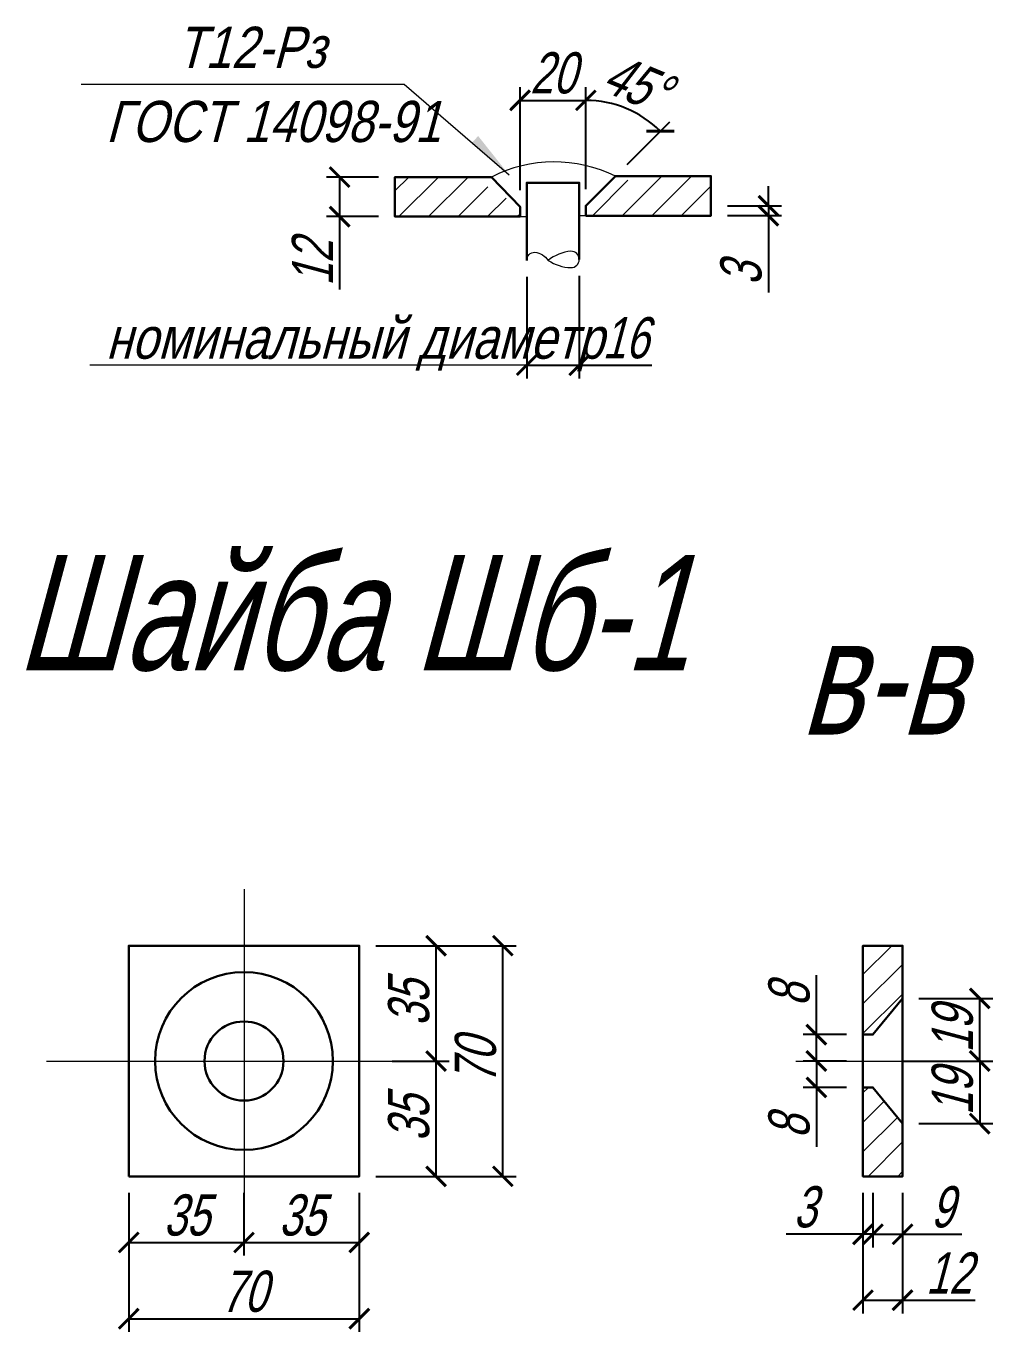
# Model space of a CAD drawing. Header units: millimetres. Extents: x 5929542 to 6152618, y 10240044 to 10382466.
# Drawn here: x 6143232.7 to 6143526.3, y 10278716.6 to 10279112.9 of the extents above; entities that cross this region are included whole.
import ezdxf
from ezdxf.enums import TextEntityAlignment as Align

# ---------------------------------------------------------------- set-up
doc = ezdxf.new("R2010")
doc.units = ezdxf.units.MM
doc.header["$PDMODE"] = 35
doc.linetypes.add('осевая', pattern=[50.8, 31.75, -6.35, 6.35, -6.35])
doc.layers.get('Defpoints').update_dxf_attribs({"color": 253})
for name, color, linetype, lineweight in [('Оси', 6, 'осевая', 9), ('Основная', 7, 'Continuous', 30), ('Построения', 7, 'Continuous', 13), ('Размеры', 172, 'Continuous', 13), ('Текст', 134, 'Continuous', 13)]:
    doc.layers.add(name, color=color, linetype=linetype, lineweight=lineweight)
doc.styles.add('GOST 2.304', font='mipgost.ttf', dxfattribs={"width": 0.75, "oblique": 15})
doc.dimstyles.new('1k100', dxfattribs={"dimscale": 100, "dimtxt": 2.5, "dimasz": 1.2, "dimexe": 0.8, "dimexo": 1, "dimgap": 0.4, "dimtad": 1, "dimdec": 0, "dimtxsty": 'GOST 2.304', "dimblk": 'ARCHTICK', "dimcen": 2.5, "dimadec": 0, "dimazin": 0, "dimtfac": 1, "dimtdec": 0, "dimtmove": 0, "dimatfit": 3, "dimfxl": 1.25, "dimarcsym": 0})
pattern_1 = [(45, (5773576.3006, 10124467.676), (-4.49012806, 4.49012806), [])]

# ---------------------------------------------------------------- blocks, each defined once
blk = doc.blocks.new('_ArchTick')
at = {"color": 0, "linetype": 'ByBlock', "const_width": 0.15}
blk.add_lwpolyline([(-0.5, -0.5), (0.5, 0.5)], dxfattribs=at)
blk = doc.blocks.new('*D653')
at = {"layer": 'Defpoints', "color": 0, "ltscale": 5, "transparency": 16777216}
for p in [(6143344.72, 10279067.08), (6143327.93, 10279055.08), (6143344.72, 10279055.08)]:
    blk.add_point(p, dxfattribs=at)
at = {"layer": 'Размеры', "color": 0, "lineweight": -2, "ltscale": 5, "transparency": 16777216}
for p, q in [((6143339.72, 10279067.08), (6143323.93, 10279067.08)), ((6143327.93, 10279067.08), (6143327.93, 10279055.08)), ((6143339.72, 10279055.08), (6143323.93, 10279055.08)), ((6143327.93, 10279055.08), (6143327.93, 10279032.98))]:
    blk.add_line(p, q, dxfattribs=at)
at = {"layer": 'Размеры', "color": 0, "lineweight": -2, "ltscale": 5, "transparency": 16777216, "xscale": 6, "yscale": 6, "zscale": 6}
for p, rotation in [((6143327.93, 10279067.08), 90), ((6143327.93, 10279055.08), 270)]:
    blk.add_blockref('_ArchTick', p, dxfattribs=dict(at, rotation=rotation))
at = {"layer": 'Размеры', "color": 0, "ltscale": 5, "transparency": 16777216, "insert": (6143319.68, 10279041.03), "char_height": 12.5, "attachment_point": 5, "rotation": 90, "style": 'GOST 2.304'}
blk.add_mtext('12', dxfattribs=at)
blk = doc.blocks.new('*D654')
at = {"layer": 'Defpoints', "color": 0, "ltscale": 5, "transparency": 16777216}
for p in [(6143440.67, 10279058.38), (6143440.67, 10279055.38), (6143458.09, 10279055.38)]:
    blk.add_point(p, dxfattribs=at)
at = {"layer": 'Размеры', "color": 0, "lineweight": -2, "ltscale": 5, "transparency": 16777216}
for p, q in [((6143458.09, 10279058.38), (6143458.09, 10279064.38)), ((6143445.67, 10279058.38), (6143462.09, 10279058.38)), ((6143458.09, 10279058.38), (6143458.09, 10279055.38)), ((6143445.67, 10279055.38), (6143462.09, 10279055.38)), ((6143458.09, 10279055.38), (6143458.09, 10279032.01))]:
    blk.add_line(p, q, dxfattribs=at)
at = {"layer": 'Размеры', "color": 0, "lineweight": -2, "ltscale": 5, "transparency": 16777216, "xscale": 6, "yscale": 6, "zscale": 6}
for p, rotation in [((6143458.09, 10279058.38), 270), ((6143458.09, 10279055.38), 90)]:
    blk.add_blockref('_ArchTick', p, dxfattribs=dict(at, rotation=rotation))
at = {"layer": 'Размеры', "color": 0, "ltscale": 5, "transparency": 16777216, "insert": (6143449.84, 10279037.69), "char_height": 12.5, "attachment_point": 5, "rotation": 90, "style": 'GOST 2.304'}
blk.add_mtext('3', dxfattribs=at)
blk = doc.blocks.new('*D663')
at = {"layer": 'Defpoints', "color": 0, "ltscale": 5, "transparency": 16777216}
for p in [(6143402.67, 10279090.38), (6143382.72, 10279058.08), (6143402.67, 10279058.38)]:
    blk.add_point(p, dxfattribs=at)
at = {"layer": 'Размеры', "color": 0, "lineweight": -2, "ltscale": 5, "transparency": 16777216}
for p, q in [((6143382.72, 10279063.08), (6143382.72, 10279094.38)), ((6143402.67, 10279063.38), (6143402.67, 10279094.38)), ((6143382.72, 10279090.38), (6143402.67, 10279090.38))]:
    blk.add_line(p, q, dxfattribs=at)
at = {"layer": 'Размеры', "color": 0, "lineweight": -2, "ltscale": 5, "transparency": 16777216, "xscale": 6, "yscale": 6, "zscale": 6, "rotation": 180}
blk.add_blockref('_ArchTick', (6143382.72, 10279090.38), dxfattribs=at)
at = {"layer": 'Размеры', "color": 0, "lineweight": -2, "ltscale": 5, "transparency": 16777216, "xscale": 6, "yscale": 6, "zscale": 6}
blk.add_blockref('_ArchTick', (6143402.67, 10279090.38), dxfattribs=at)
at = {"layer": 'Размеры', "color": 0, "ltscale": 5, "transparency": 16777216, "insert": (6143392.69, 10279098.63), "char_height": 12.5, "attachment_point": 5, "style": 'GOST 2.304'}
blk.add_mtext('20', dxfattribs=at)
blk = doc.blocks.new('*D664')
at = {"layer": 'Defpoints', "color": 0, "ltscale": 5, "transparency": 16777216}
for p in [(6143263.9, 10278763.82), (6143298.9, 10278763.82), (6143298.9, 10278743.75)]:
    blk.add_point(p, dxfattribs=at)
at = {"layer": 'Размеры', "color": 0, "lineweight": -2, "ltscale": 5, "transparency": 16777216}
for p, q in [((6143263.9, 10278758.82), (6143263.9, 10278739.75)), ((6143298.9, 10278758.82), (6143298.9, 10278739.75)), ((6143263.9, 10278743.75), (6143298.9, 10278743.75))]:
    blk.add_line(p, q, dxfattribs=at)
at = {"layer": 'Размеры', "color": 0, "lineweight": -2, "ltscale": 5, "transparency": 16777216, "xscale": 6, "yscale": 6, "zscale": 6, "rotation": 180}
blk.add_blockref('_ArchTick', (6143263.9, 10278743.75), dxfattribs=at)
at = {"layer": 'Размеры', "color": 0, "lineweight": -2, "ltscale": 5, "transparency": 16777216, "xscale": 6, "yscale": 6, "zscale": 6}
blk.add_blockref('_ArchTick', (6143298.9, 10278743.75), dxfattribs=at)
at = {"layer": 'Размеры', "color": 0, "ltscale": 5, "transparency": 16777216, "insert": (6143281.4, 10278752), "char_height": 12.5, "attachment_point": 5, "style": 'GOST 2.304'}
blk.add_mtext('35', dxfattribs=at)
blk = doc.blocks.new('*D665')
at = {"layer": 'Defpoints', "color": 0, "ltscale": 5, "transparency": 16777216}
for p in [(6143298.9, 10278763.82), (6143333.9, 10278763.82), (6143333.9, 10278743.75)]:
    blk.add_point(p, dxfattribs=at)
at = {"layer": 'Размеры', "color": 0, "lineweight": -2, "ltscale": 5, "transparency": 16777216}
for p, q in [((6143298.9, 10278758.82), (6143298.9, 10278739.75)), ((6143333.9, 10278758.82), (6143333.9, 10278739.75)), ((6143298.9, 10278743.75), (6143333.9, 10278743.75))]:
    blk.add_line(p, q, dxfattribs=at)
at = {"layer": 'Размеры', "color": 0, "lineweight": -2, "ltscale": 5, "transparency": 16777216, "xscale": 6, "yscale": 6, "zscale": 6, "rotation": 180}
blk.add_blockref('_ArchTick', (6143298.9, 10278743.75), dxfattribs=at)
at = {"layer": 'Размеры', "color": 0, "lineweight": -2, "ltscale": 5, "transparency": 16777216, "xscale": 6, "yscale": 6, "zscale": 6}
blk.add_blockref('_ArchTick', (6143333.9, 10278743.75), dxfattribs=at)
at = {"layer": 'Размеры', "color": 0, "ltscale": 5, "transparency": 16777216, "insert": (6143316.4, 10278752), "char_height": 12.5, "attachment_point": 5, "style": 'GOST 2.304'}
blk.add_mtext('35', dxfattribs=at)
blk = doc.blocks.new('*D655')
at = {"layer": 'Defpoints', "color": 0, "ltscale": 5, "transparency": 16777216}
for p in [(6143263.9, 10278763.82), (6143333.9, 10278763.82), (6143333.9, 10278720.61)]:
    blk.add_point(p, dxfattribs=at)
at = {"layer": 'Размеры', "color": 0, "lineweight": -2, "ltscale": 5, "transparency": 16777216}
for p, q in [((6143263.9, 10278758.82), (6143263.9, 10278716.61)), ((6143333.9, 10278758.82), (6143333.9, 10278716.61)), ((6143263.9, 10278720.61), (6143333.9, 10278720.61))]:
    blk.add_line(p, q, dxfattribs=at)
at = {"layer": 'Размеры', "color": 0, "lineweight": -2, "ltscale": 5, "transparency": 16777216, "xscale": 6, "yscale": 6, "zscale": 6, "rotation": 180}
blk.add_blockref('_ArchTick', (6143263.9, 10278720.61), dxfattribs=at)
at = {"layer": 'Размеры', "color": 0, "lineweight": -2, "ltscale": 5, "transparency": 16777216, "xscale": 6, "yscale": 6, "zscale": 6}
blk.add_blockref('_ArchTick', (6143333.9, 10278720.61), dxfattribs=at)
at = {"layer": 'Размеры', "color": 0, "ltscale": 5, "transparency": 16777216, "insert": (6143298.9, 10278728.86), "char_height": 12.5, "attachment_point": 5, "style": 'GOST 2.304'}
blk.add_mtext('70', dxfattribs=at)
blk = doc.blocks.new('*D666')
at = {"layer": 'Defpoints', "color": 0, "ltscale": 5, "transparency": 16777216}
for p in [(6143338.9, 10278798.82), (6143357.22, 10278798.82), (6143333.9, 10278763.82)]:
    blk.add_point(p, dxfattribs=at)
at = {"layer": 'Размеры', "color": 0, "lineweight": -2, "ltscale": 5, "transparency": 16777216}
for p, q in [((6143343.9, 10278798.82), (6143361.22, 10278798.82)), ((6143357.22, 10278763.82), (6143357.22, 10278798.82)), ((6143338.9, 10278763.82), (6143361.22, 10278763.82))]:
    blk.add_line(p, q, dxfattribs=at)
at = {"layer": 'Размеры', "color": 0, "lineweight": -2, "ltscale": 5, "transparency": 16777216, "xscale": 6, "yscale": 6, "zscale": 6}
for p, rotation in [((6143357.22, 10278798.82), 90), ((6143357.22, 10278763.82), 270)]:
    blk.add_blockref('_ArchTick', p, dxfattribs=dict(at, rotation=rotation))
at = {"layer": 'Размеры', "color": 0, "ltscale": 5, "transparency": 16777216, "insert": (6143348.97, 10278781.32), "char_height": 12.5, "attachment_point": 5, "rotation": 90, "style": 'GOST 2.304'}
blk.add_mtext('35', dxfattribs=at)
blk = doc.blocks.new('*D667')
at = {"layer": 'Defpoints', "color": 0, "ltscale": 5, "transparency": 16777216}
for p in [(6143333.9, 10278833.82), (6143357.22, 10278833.82), (6143338.9, 10278798.82)]:
    blk.add_point(p, dxfattribs=at)
at = {"layer": 'Размеры', "color": 0, "lineweight": -2, "ltscale": 5, "transparency": 16777216}
for p, q in [((6143338.9, 10278833.82), (6143361.22, 10278833.82)), ((6143357.22, 10278798.82), (6143357.22, 10278833.82)), ((6143343.9, 10278798.82), (6143361.22, 10278798.82))]:
    blk.add_line(p, q, dxfattribs=at)
at = {"layer": 'Размеры', "color": 0, "lineweight": -2, "ltscale": 5, "transparency": 16777216, "xscale": 6, "yscale": 6, "zscale": 6}
for p, rotation in [((6143357.22, 10278833.82), 90), ((6143357.22, 10278798.82), 270)]:
    blk.add_blockref('_ArchTick', p, dxfattribs=dict(at, rotation=rotation))
at = {"layer": 'Размеры', "color": 0, "ltscale": 5, "transparency": 16777216, "insert": (6143348.97, 10278816.32), "char_height": 12.5, "attachment_point": 5, "rotation": 90, "style": 'GOST 2.304'}
blk.add_mtext('35', dxfattribs=at)
blk = doc.blocks.new('*D656')
at = {"layer": 'Defpoints', "color": 0, "ltscale": 5, "transparency": 16777216}
for p in [(6143486.82, 10278763.82), (6143489.82, 10278763.82), (6143486.82, 10278746.24)]:
    blk.add_point(p, dxfattribs=at)
at = {"layer": 'Размеры', "color": 0, "lineweight": -2, "ltscale": 5, "transparency": 16777216}
for p, q in [((6143486.82, 10278758.82), (6143486.82, 10278742.24)), ((6143489.82, 10278758.82), (6143489.82, 10278742.24)), ((6143486.82, 10278746.24), (6143463.45, 10278746.24)), ((6143489.82, 10278746.24), (6143486.82, 10278746.24)), ((6143489.82, 10278746.24), (6143495.82, 10278746.24))]:
    blk.add_line(p, q, dxfattribs=at)
at = {"layer": 'Размеры', "color": 0, "lineweight": -2, "ltscale": 5, "transparency": 16777216, "xscale": 6, "yscale": 6, "zscale": 6}
blk.add_blockref('_ArchTick', (6143486.82, 10278746.24), dxfattribs=at)
at = {"layer": 'Размеры', "color": 0, "lineweight": -2, "ltscale": 5, "transparency": 16777216, "xscale": 6, "yscale": 6, "zscale": 6, "rotation": 180}
blk.add_blockref('_ArchTick', (6143489.82, 10278746.24), dxfattribs=at)
at = {"layer": 'Размеры', "color": 0, "ltscale": 5, "transparency": 16777216, "insert": (6143469.14, 10278754.49), "char_height": 12.5, "attachment_point": 5, "style": 'GOST 2.304'}
blk.add_mtext('3', dxfattribs=at)
blk = doc.blocks.new('*D657')
at = {"layer": 'Defpoints', "color": 0, "ltscale": 5, "transparency": 16777216}
for p in [(6143489.82, 10278763.82), (6143498.82, 10278763.82), (6143498.82, 10278746.24)]:
    blk.add_point(p, dxfattribs=at)
at = {"layer": 'Размеры', "color": 0, "lineweight": -2, "ltscale": 5, "transparency": 16777216}
for p, q in [((6143489.82, 10278758.82), (6143489.82, 10278742.24)), ((6143498.82, 10278758.82), (6143498.82, 10278742.24)), ((6143489.82, 10278746.24), (6143498.82, 10278746.24)), ((6143498.82, 10278746.24), (6143516.86, 10278746.24))]:
    blk.add_line(p, q, dxfattribs=at)
at = {"layer": 'Размеры', "color": 0, "lineweight": -2, "ltscale": 5, "transparency": 16777216, "xscale": 6, "yscale": 6, "zscale": 6, "rotation": 180}
blk.add_blockref('_ArchTick', (6143489.82, 10278746.24), dxfattribs=at)
at = {"layer": 'Размеры', "color": 0, "lineweight": -2, "ltscale": 5, "transparency": 16777216, "xscale": 6, "yscale": 6, "zscale": 6}
blk.add_blockref('_ArchTick', (6143498.82, 10278746.24), dxfattribs=at)
at = {"layer": 'Размеры', "color": 0, "ltscale": 5, "transparency": 16777216, "insert": (6143510.84, 10278754.49), "char_height": 12.5, "attachment_point": 5, "style": 'GOST 2.304'}
blk.add_mtext('9', dxfattribs=at)
blk = doc.blocks.new('*D658')
at = {"layer": 'Defpoints', "color": 0, "ltscale": 5, "transparency": 16777216}
for p in [(6143486.82, 10278763.82), (6143498.82, 10278763.82), (6143498.82, 10278726.24)]:
    blk.add_point(p, dxfattribs=at)
at = {"layer": 'Размеры', "color": 0, "lineweight": -2, "ltscale": 5, "transparency": 16777216}
for p, q in [((6143486.82, 10278758.82), (6143486.82, 10278722.24)), ((6143498.82, 10278758.82), (6143498.82, 10278722.24)), ((6143486.82, 10278726.24), (6143498.82, 10278726.24)), ((6143498.82, 10278726.24), (6143520.92, 10278726.24))]:
    blk.add_line(p, q, dxfattribs=at)
at = {"layer": 'Размеры', "color": 0, "lineweight": -2, "ltscale": 5, "transparency": 16777216, "xscale": 6, "yscale": 6, "zscale": 6, "rotation": 180}
blk.add_blockref('_ArchTick', (6143486.82, 10278726.24), dxfattribs=at)
at = {"layer": 'Размеры', "color": 0, "lineweight": -2, "ltscale": 5, "transparency": 16777216, "xscale": 6, "yscale": 6, "zscale": 6}
blk.add_blockref('_ArchTick', (6143498.82, 10278726.24), dxfattribs=at)
at = {"layer": 'Размеры', "color": 0, "ltscale": 5, "transparency": 16777216, "insert": (6143512.87, 10278734.49), "char_height": 12.5, "attachment_point": 5, "style": 'GOST 2.304'}
blk.add_mtext('12', dxfattribs=at)
blk = doc.blocks.new('*D668')
at = {"layer": 'Defpoints', "color": 0, "ltscale": 5, "transparency": 16777216}
for p in [(6143486.82, 10278798.82), (6143472.68, 10278790.82), (6143486.82, 10278790.82)]:
    blk.add_point(p, dxfattribs=at)
at = {"layer": 'Размеры', "color": 0, "lineweight": -2, "ltscale": 5, "transparency": 16777216}
for p, q in [((6143481.82, 10278798.82), (6143468.68, 10278798.82)), ((6143472.68, 10278798.82), (6143472.68, 10278790.82)), ((6143481.82, 10278790.82), (6143468.68, 10278790.82)), ((6143472.68, 10278790.82), (6143472.68, 10278772.78))]:
    blk.add_line(p, q, dxfattribs=at)
at = {"layer": 'Размеры', "color": 0, "lineweight": -2, "ltscale": 5, "transparency": 16777216, "xscale": 6, "yscale": 6, "zscale": 6}
for p, rotation in [((6143472.68, 10278798.82), 90), ((6143472.68, 10278790.82), 270)]:
    blk.add_blockref('_ArchTick', p, dxfattribs=dict(at, rotation=rotation))
at = {"layer": 'Размеры', "color": 0, "ltscale": 5, "transparency": 16777216, "insert": (6143464.43, 10278778.8), "char_height": 12.5, "attachment_point": 5, "rotation": 90, "style": 'GOST 2.304'}
blk.add_mtext('8', dxfattribs=at)
blk = doc.blocks.new('*D659')
at = {"layer": 'Defpoints', "color": 0, "ltscale": 5, "transparency": 16777216}
for p in [(6143333.9, 10278833.82), (6143377.49, 10278833.82), (6143333.9, 10278763.82)]:
    blk.add_point(p, dxfattribs=at)
at = {"layer": 'Размеры', "color": 0, "lineweight": -2, "ltscale": 5, "transparency": 16777216}
for p, q in [((6143338.9, 10278833.82), (6143381.49, 10278833.82)), ((6143377.49, 10278763.82), (6143377.49, 10278833.82)), ((6143338.9, 10278763.82), (6143381.49, 10278763.82))]:
    blk.add_line(p, q, dxfattribs=at)
at = {"layer": 'Размеры', "color": 0, "lineweight": -2, "ltscale": 5, "transparency": 16777216, "xscale": 6, "yscale": 6, "zscale": 6}
for p, rotation in [((6143377.49, 10278833.82), 90), ((6143377.49, 10278763.82), 270)]:
    blk.add_blockref('_ArchTick', p, dxfattribs=dict(at, rotation=rotation))
at = {"layer": 'Размеры', "color": 0, "ltscale": 5, "transparency": 16777216, "insert": (6143369.24, 10278798.82), "char_height": 12.5, "attachment_point": 5, "rotation": 90, "style": 'GOST 2.304'}
blk.add_mtext('70', dxfattribs=at)
blk = doc.blocks.new('*D660')
at = {"layer": 'Defpoints', "color": 0, "ltscale": 5, "transparency": 16777216}
for p in [(6143472.68, 10278806.82), (6143486.82, 10278806.82), (6143486.82, 10278798.82)]:
    blk.add_point(p, dxfattribs=at)
at = {"layer": 'Размеры', "color": 0, "lineweight": -2, "ltscale": 5, "transparency": 16777216}
for p, q in [((6143472.68, 10278806.82), (6143472.68, 10278824.86)), ((6143481.82, 10278806.82), (6143468.68, 10278806.82)), ((6143472.68, 10278798.82), (6143472.68, 10278806.82)), ((6143481.82, 10278798.82), (6143468.68, 10278798.82))]:
    blk.add_line(p, q, dxfattribs=at)
at = {"layer": 'Размеры', "color": 0, "lineweight": -2, "ltscale": 5, "transparency": 16777216, "xscale": 6, "yscale": 6, "zscale": 6}
for p, rotation in [((6143472.68, 10278806.82), 90), ((6143472.68, 10278798.82), 270)]:
    blk.add_blockref('_ArchTick', p, dxfattribs=dict(at, rotation=rotation))
at = {"layer": 'Размеры', "color": 0, "ltscale": 5, "transparency": 16777216, "insert": (6143464.43, 10278818.84), "char_height": 12.5, "attachment_point": 5, "rotation": 90, "style": 'GOST 2.304'}
blk.add_mtext('8', dxfattribs=at)
blk = doc.blocks.new('*D661')
at = {"layer": 'Defpoints', "color": 0, "ltscale": 5, "transparency": 16777216}
for p in [(6143498.82, 10278817.82), (6143522.26, 10278817.82), (6143493.82, 10278798.82)]:
    blk.add_point(p, dxfattribs=at)
at = {"layer": 'Размеры', "color": 0, "lineweight": -2, "ltscale": 5, "transparency": 16777216}
for p, q in [((6143503.82, 10278817.82), (6143526.26, 10278817.82)), ((6143522.26, 10278798.82), (6143522.26, 10278817.82)), ((6143498.82, 10278798.82), (6143526.26, 10278798.82))]:
    blk.add_line(p, q, dxfattribs=at)
at = {"layer": 'Размеры', "color": 0, "lineweight": -2, "ltscale": 5, "transparency": 16777216, "xscale": 6, "yscale": 6, "zscale": 6}
for p, rotation in [((6143522.26, 10278817.82), 90), ((6143522.26, 10278798.82), 270)]:
    blk.add_blockref('_ArchTick', p, dxfattribs=dict(at, rotation=rotation))
at = {"layer": 'Размеры', "color": 0, "ltscale": 5, "transparency": 16777216, "insert": (6143514.01, 10278808.32), "char_height": 12.5, "attachment_point": 5, "rotation": 90, "style": 'GOST 2.304'}
blk.add_mtext('19', dxfattribs=at)
blk = doc.blocks.new('*D669')
at = {"layer": 'Defpoints', "color": 0, "ltscale": 10, "transparency": 16777216}
for p in [(6143384.72, 10279041.8), (6143400.67, 10279042.12), (6143400.67, 10279009.99)]:
    blk.add_point(p, dxfattribs=at)
at = {"layer": 'Размеры', "color": 0, "lineweight": -2, "ltscale": 10, "transparency": 16777216}
for p, q in [((6143384.72, 10279036.8), (6143384.72, 10279005.99)), ((6143400.67, 10279037.12), (6143400.67, 10279005.99)), ((6143384.72, 10279009.99), (6143400.67, 10279009.99)), ((6143400.67, 10279009.99), (6143422.72, 10279009.99))]:
    blk.add_line(p, q, dxfattribs=at)
at = {"layer": 'Размеры', "color": 0, "lineweight": -2, "ltscale": 10, "transparency": 16777216, "xscale": 6, "yscale": 6, "zscale": 6, "rotation": 180}
blk.add_blockref('_ArchTick', (6143384.72, 10279009.99), dxfattribs=at)
at = {"layer": 'Размеры', "color": 0, "lineweight": -2, "ltscale": 10, "transparency": 16777216, "xscale": 6, "yscale": 6, "zscale": 6}
blk.add_blockref('_ArchTick', (6143400.67, 10279009.99), dxfattribs=at)
at = {"layer": 'Размеры', "color": 0, "ltscale": 10, "transparency": 16777216, "insert": (6143414.69, 10279018.24), "char_height": 12.5, "attachment_point": 5, "style": 'GOST 2.304'}
blk.add_mtext('16', dxfattribs=at)
blk = doc.blocks.new('*D670')
at = {"layer": 'Defpoints', "color": 0, "ltscale": 5, "transparency": 16777216}
for p in [(6143418.67, 10279086.09), (6143411.67, 10279067.38), (6143402.67, 10279058.38), (6143402.67, 10279058.38), (6143402.67, 10279055.38)]:
    blk.add_point(p, dxfattribs=at)
at = {"layer": 'Размеры', "color": 0, "lineweight": -2, "ltscale": 5, "transparency": 16777216}
for p, q in [((6143402.67, 10279063.38), (6143402.67, 10279094.38)), ((6143415.21, 10279070.91), (6143428.13, 10279083.84))]:
    blk.add_line(p, q, dxfattribs=at)
blk.add_arc((6143402.67, 10279058.38), 32, 45, 90, dxfattribs=at)
at = {"layer": 'Размеры', "color": 0, "lineweight": -2, "ltscale": 5, "transparency": 16777216, "xscale": 6, "yscale": 6, "zscale": 6}
for p, rotation in [((6143402.67, 10279090.38), 179.9999999959694), ((6143425.3, 10279081.01), 314.9999999877529)]:
    blk.add_blockref('_ArchTick', p, dxfattribs=dict(at, rotation=rotation))
at = {"layer": 'Размеры', "color": 0, "ltscale": 5, "transparency": 16777216, "insert": (6143418.07, 10279095.57), "char_height": 12.5, "attachment_point": 5, "rotation": 337.5, "style": 'GOST 2.304'}
blk.add_mtext('45°', dxfattribs=at)
blk = doc.blocks.new('*D662')
at = {"layer": 'Defpoints', "color": 0, "ltscale": 5, "transparency": 16777216}
for p in [(6143493.82, 10278798.82), (6143498.82, 10278779.82), (6143522.26, 10278779.82)]:
    blk.add_point(p, dxfattribs=at)
at = {"layer": 'Размеры', "color": 0, "lineweight": -2, "ltscale": 5, "transparency": 16777216}
for p, q in [((6143498.82, 10278798.82), (6143526.26, 10278798.82)), ((6143522.26, 10278798.82), (6143522.26, 10278779.82)), ((6143503.82, 10278779.82), (6143526.26, 10278779.82))]:
    blk.add_line(p, q, dxfattribs=at)
at = {"layer": 'Размеры', "color": 0, "lineweight": -2, "ltscale": 5, "transparency": 16777216, "xscale": 6, "yscale": 6, "zscale": 6}
for p, rotation in [((6143522.26, 10278798.82), 90), ((6143522.26, 10278779.82), 270)]:
    blk.add_blockref('_ArchTick', p, dxfattribs=dict(at, rotation=rotation))
at = {"layer": 'Размеры', "color": 0, "ltscale": 5, "transparency": 16777216, "insert": (6143514.01, 10278789.32), "char_height": 12.5, "attachment_point": 5, "rotation": 90, "style": 'GOST 2.304'}
blk.add_mtext('19', dxfattribs=at)

msp = doc.modelspace()

# ---------------------------------------------------------------- hatches: boundary and pattern name
at = {"layer": 'Построения', "ltscale": 25, "true_color": 0x9e9e9e}
h = msp.add_hatch(dxfattribs=at)
h.set_pattern_fill('ANSI36', color=253, scale=25)
h.set_pattern_definition([(45, (-22221.21, 187093.37), (42.09495057, 154.3481521), [198.4375, -39.6875, 0, -39.6875])])
h.paths.add_polyline_path([(6143400.67059, 10279065.3767), (6143400.67059, 10279055.3767), (6143402.67059, 10279055.3767), (6143402.67059, 10279058.3767), (6143411.67059, 10279067.3767, 0.23652105), (6143374.01641, 10279067.07694), (6143382.71699, 10279058.07679), (6143382.71697, 10279055.07669), (6143384.71665, 10279055.07669), (6143384.71665, 10279065.3767)])
at = {"layer": 'Построения', "ltscale": 20, "true_color": 0x9c9c9c}
h = msp.add_hatch(dxfattribs=at)
h.set_pattern_fill('ANSI31', color=253, scale=2)
h.set_pattern_definition([(45, (5773667.114, 10124471.376), (-4.49012806, 4.49012806), [])])
h.paths.add_polyline_path([(6143344.71711, 10279067.07713), (6143344.71665, 10279055.07669), (6143382.71665, 10279055.07669), (6143382.71699, 10279058.0768), (6143368.34573, 10279066.87532)])
h = msp.add_hatch(dxfattribs=at)
h.set_pattern_fill('ANSI31', color=253, scale=2)
h.set_pattern_definition([(45, (5773663.068, 10124471.676), (-4.49012806, 4.49012806), [])])
h.paths.add_polyline_path([(6143440.67059, 10279067.3767), (6143417.22941, 10279067.11199), (6143401.67059, 10279058.3767), (6143401.67059, 10279055.3767), (6143440.67059, 10279055.3767)])
h = msp.add_hatch(dxfattribs=at)
h.set_pattern_fill('ANSI31', color=253, scale=2)
h.set_pattern_definition(pattern_1)
h.paths.add_polyline_path([(6143498.81961, 10278833.82167), (6143486.81961, 10278833.82167), (6143486.81961, 10278806.82167), (6143489.81961, 10278806.82167), (6143498.81961, 10278817.82167)])
h = msp.add_hatch(dxfattribs=at)
h.set_pattern_fill('ANSI31', color=253, scale=2)
h.set_pattern_definition(pattern_1)
h.paths.add_polyline_path([(6143486.81961, 10278790.82167), (6143489.81961, 10278790.82167), (6143498.81961, 10278779.82166), (6143498.81961, 10278763.82167), (6143486.81961, 10278763.82167)])

# ---------------------------------------------------------------- linework, layer by layer
at = {"layer": 'Оси', "ltscale": 5}
for p, q in [((6143298.90312, 10278851.01718), (6143298.90312, 10278746.62615)), ((6143238.90312, 10278798.82167), (6143358.90312, 10278798.82167)), ((6143466.38391, 10278798.82167), (6143509.95721, 10278798.82167))]:
    msp.add_line(p, q, dxfattribs=at)
at = {"layer": 'Основная', "ltscale": 5}
for p, q in [((6143498.81961, 10278779.82167), (6143498.81961, 10278817.82167)), ((6143486.81961, 10278790.82167), (6143486.81961, 10278806.82167))]:
    msp.add_line(p, q, dxfattribs=at)
for points in [[(6143382.71697, 10279055.07679), (6143344.71697, 10279055.07713), (6143344.71711, 10279067.07713), (6143374.01641, 10279067.07694), (6143382.71699, 10279058.07679)], [(6143402.67059, 10279055.3767), (6143440.67059, 10279055.3767), (6143440.67059, 10279067.3767), (6143411.67059, 10279067.3767), (6143402.67059, 10279058.3767)], [(6143486.81961, 10278806.82167), (6143486.81961, 10278833.82167), (6143498.81961, 10278833.82167), (6143498.81961, 10278817.82167), (6143489.81961, 10278806.82167)], [(6143486.81961, 10278790.82167), (6143486.81961, 10278763.82167), (6143498.81961, 10278763.82167), (6143498.81961, 10278779.82166), (6143489.81961, 10278790.82167)]]:
    msp.add_lwpolyline(points, close=True, dxfattribs=at)
msp.add_lwpolyline([(6143400.67059, 10279042.12155), (6143400.67059, 10279065.3767), (6143384.71665, 10279065.3767), (6143384.71665, 10279041.82154)], dxfattribs=at)
at = {"layer": 'Основная', "ltscale": 20}
msp.add_lwpolyline([(6143263.90312, 10278763.82167), (6143333.90312, 10278763.82167), (6143333.90312, 10278833.82167), (6143263.90312, 10278833.82167)], close=True, dxfattribs=at)
at = {"layer": 'Основная', "ltscale": 5}
for radius in [27, 12]:
    msp.add_circle((6143298.90312, 10278798.82167), radius, dxfattribs=at)
at = {"layer": 'Построения', "ltscale": 5}
for p, q in [((6143382.71665, 10279055.07669), (6143384.71665, 10279055.07669)), ((6143402.67059, 10279055.3767), (6143400.67059, 10279055.3767))]:
    msp.add_line(p, q, dxfattribs=at)
at = {"layer": 'Построения', "linetype": 'Continuous', "ltscale": 5}
msp.add_lwpolyline([(6143384.71655, 10279041.80007, -0.414), (6143387.21657, 10279044.30009, -0.21415183), (6143391.21665, 10279041.80007, 0.138498392), (6143398.17067, 10279039.60006, 0.414), (6143400.67069, 10279042.10008, 0.414), (6143398.17067, 10279044.6001, 0.134750889), (6143391.21665, 10279041.80007)], format="xyb", dxfattribs=at)
at = {"layer": 'Построения', "ltscale": 20}
msp.add_arc((6143393.14261, 10279029.65329), 42.02786, 63.8418862, 117.0703341, dxfattribs=at)
at = {"layer": 'Размеры', "ltscale": 10}
msp.add_line((6143384.71665, 10279009.98687), (6143252.0905, 10279009.98687), dxfattribs=at)
at = {"layer": 'Текст', "ltscale": 5}
for p, q in [((6143347.49292, 10279095.2186), (6143249.45367, 10279095.2186)), ((6143379.40087, 10279067.71778), (6143347.49292, 10279095.2186))]:
    msp.add_line(p, q, dxfattribs=at)
msp.add_solid([(6143379.40087, 10279067.71778), (6143369.99778, 10279079.54173), (6143368.16726, 10279077.61877)], dxfattribs=at)

# ---------------------------------------------------------------- texts
at = {"layer": 'Текст', "ltscale": 5, "style": 'GOST 2.304', "oblique": 15, "width": 0.85}
for s, p in [('Т12-Рз', (6143278.3946, 10279100.2186)), ('ГОСТ 14098-91', (6143256.95367, 10279077.7186)), ('номинальный диаметр', (6143256.95367, 10279011.95223))]:
    msp.add_text(s, height=12.5, dxfattribs=at).set_placement(p)
at = {"layer": 'Текст', "ltscale": 5, "style": 'GOST 2.304', "oblique": 15, "width": 0.75}
for s, p in [('Шайба Шб-1', (6143229.86943, 10278934.91629)), ('в-в', (6143467.8022, 10278915.41245))]:
    msp.add_text(s, height=35, dxfattribs=at).set_placement(p, align=Align.MIDDLE_LEFT)

# ---------------------------------------------------------------- dimensions: what is measured, and where the dimension line sits
at = {"layer": 'Размеры', "ltscale": 5}
dim = msp.add_angular_dim_2l(base=(6143418.67242, 10279086.09269), line1=((6143411.67059, 10279067.3767), (6143402.67059, 10279058.3767)), line2=((6143402.67059, 10279058.3767), (6143402.67059, 10279055.3767)), dimstyle='1k100', override={"dimscale": 5}, dxfattribs=at)
dim.commit()
dim.dimension.update_dxf_attribs({"geometry": '*D670', "text_midpoint": (6143418.075, 10279095.56624)})
for base, p1, p2, override, picture, middle in [((6143402.67059, 10279090.38037), (6143382.71699, 10279058.07679), (6143402.67059, 10279058.3767), {"dimscale": 5, "dimlfac": 1, "dimtxsty": 'GOST 2.304', "dimblk1": 'ArchTick', "dimblk2": 'ArchTick', "dimsah": 1, "dimtolj": 0}, '*D663', (6143392.69379, 10279098.63037)), ((6143298.90312, 10278743.74703), (6143263.90312, 10278763.82167), (6143298.90312, 10278763.82167), {"dimscale": 5}, '*D664', (6143281.40312, 10278751.99703)), ((6143333.90312, 10278720.61405), (6143263.90312, 10278763.82167), (6143333.90312, 10278763.82167), {"dimscale": 5}, '*D655', (6143298.90312, 10278728.86405)), ((6143333.90312, 10278743.74703), (6143298.90312, 10278763.82167), (6143333.90312, 10278763.82167), {"dimscale": 5, "dimtmove": 1}, '*D665', (6143316.40312, 10278751.99703)), ((6143486.81961, 10278746.24134), (6143489.81961, 10278763.82167), (6143486.81961, 10278763.82167), {"dimscale": 5}, '*D656', (6143469.136, 10278754.49134)), ((6143498.81961, 10278726.23538), (6143486.81961, 10278763.82167), (6143498.81961, 10278763.82167), {"dimscale": 5}, '*D658', (6143512.87041, 10278734.48538)), ((6143498.81961, 10278746.24134), (6143489.81961, 10278763.82167), (6143498.81961, 10278763.82167), {"dimscale": 5}, '*D657', (6143510.83804, 10278754.49134))]:
    dim = msp.add_linear_dim(base=base, p1=p1, p2=p2, dimstyle='1k100', override=override, dxfattribs=at)
    dim.commit()
    dim.dimension.update_dxf_attribs({"geometry": picture, "text_midpoint": middle})
for base, p1, p2, angle, override, picture, middle in [((6143327.92993, 10279055.07669), (6143344.71665, 10279067.07669), (6143344.71665, 10279055.07669), 90, {"dimscale": 5}, '*D653', (6143319.67993, 10279041.02589)), ((6143458.0927, 10279055.3767), (6143440.67059, 10279058.3767), (6143440.67059, 10279055.3767), 90, {"dimscale": 5}, '*D654', (6143449.8427, 10279037.69309)), ((6143357.22147, 10278833.82167), (6143338.90312, 10278798.82167), (6143333.90312, 10278833.82167), 90, {"dimscale": 5, "dimtmove": 1}, '*D667', (6143348.97147, 10278816.32167)), ((6143377.48976, 10278833.82167), (6143333.90312, 10278763.82167), (6143333.90312, 10278833.82167), 90, {"dimscale": 5}, '*D659', (6143369.23976, 10278798.82167)), ((6143472.67727, 10278806.82167), (6143486.81961, 10278798.82167), (6143486.81961, 10278806.82167), 270, {"dimscale": 5, "dimdec": 1, "dimrnd": 0}, '*D660', (6143464.42727, 10278818.8401)), ((6143522.25947, 10278817.82167), (6143493.81961, 10278798.82167), (6143498.81961, 10278817.82167), 270, {"dimscale": 5}, '*D661', (6143514.00947, 10278808.32167)), ((6143357.22147, 10278798.82167), (6143333.90312, 10278763.82167), (6143338.90312, 10278798.82167), 90, {"dimscale": 5}, '*D666', (6143348.97147, 10278781.32167)), ((6143472.67727, 10278790.82167), (6143486.81961, 10278798.82167), (6143486.81961, 10278790.82167), 90, {"dimscale": 5, "dimdec": 1, "dimrnd": 0}, '*D668', (6143464.42727, 10278778.80323)), ((6143522.25947, 10278779.82167), (6143493.81961, 10278798.82167), (6143498.81961, 10278779.82167), 90, {"dimscale": 5}, '*D662', (6143514.00947, 10278789.32167))]:
    dim = msp.add_linear_dim(base=base, p1=p1, p2=p2, angle=angle, dimstyle='1k100', override=override, dxfattribs=at)
    dim.commit()
    dim.dimension.update_dxf_attribs({"geometry": picture, "text_midpoint": middle})
at = {"layer": 'Размеры', "ltscale": 10}
dim = msp.add_linear_dim(base=(6143400.67059, 10279009.98687), p1=(6143384.71665, 10279041.80225), p2=(6143400.67059, 10279042.12155), dimstyle='1k100', override={"dimscale": 5, "dimlfac": 1, "dimtxsty": 'GOST 2.304', "dimblk1": 'ArchTick', "dimblk2": 'ArchTick', "dimsah": 1, "dimtolj": 0}, dxfattribs=at)
dim.commit()
dim.dimension.update_dxf_attribs({"geometry": '*D669', "text_midpoint": (6143414.6946, 10279018.23687)})

doc.saveas('drawing.dxf')
